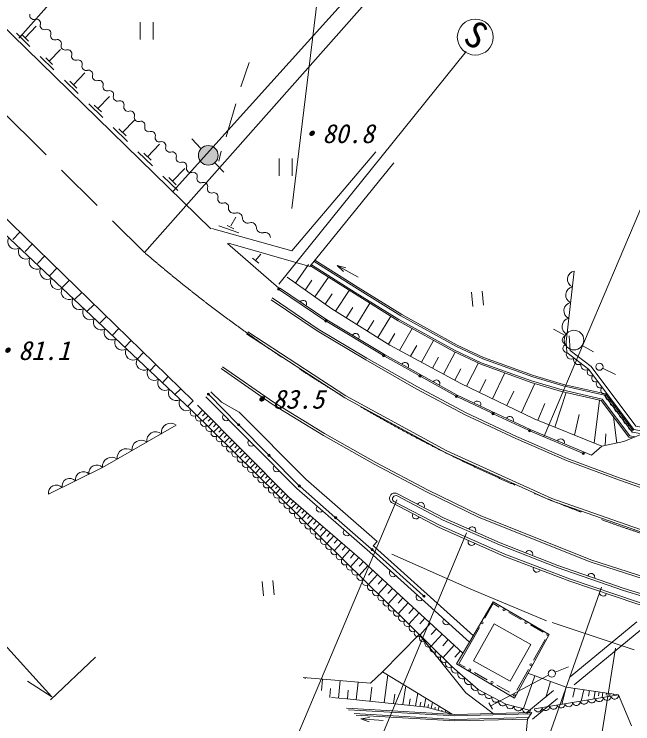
# Model space of a CAD drawing. Units: millimetres, scale not verified. Extents: x 40000 to 680000, y 20000 to 380000.
# Drawn here: x 306872 to 349848, y 266496 to 315830 of the extents above; entities that cross this region are included whole.
import ezdxf
from ezdxf.enums import TextEntityAlignment as Align

# ---------------------------------------------------------------- set-up
doc = ezdxf.new("R2010")
doc.units = ezdxf.units.MM
doc.header["$LTSCALE"] = 1000
doc.linetypes.add('CHAIN', pattern=[18.5, 12, -1.5, 3.5, -1.5])
doc.linetypes.add('DASHED', pattern=[7.5, 6, -1.5])
for name, color, linetype, lineweight in [('M-BGD', 7, 'Continuous', 13), ('M-BGD-EXST', 7, 'Continuous', 13), ('M-BMK', 2, 'CHAIN', 13), ('M-STR-HTXT', 7, 'Continuous', 13), ('M-STR-STRC', 7, 'Continuous', 13)]:
    doc.layers.add(name, color=color, linetype=linetype, lineweight=lineweight)
doc.styles.add('ＭＳ ゴシック', font='')
doc.styles.get('ＭＳ ゴシック').set_extended_font_data('MS Gothic')

msp = doc.modelspace()

# ---------------------------------------------------------------- hatches: boundary and pattern name
at = {"layer": 'M-BGD-EXST'}
msp.add_hatch(color=256, dxfattribs=at).paths.add_polyline_path([(319882, 306509, -1), (320829, 305525, -1)])

# ---------------------------------------------------------------- linework, layer by layer
at = {"layer": 'M-BGD'}
for p, q in [((320536, 300907), (289895, 330797)), ((307630, 314190), (308407, 314987)), ((307961, 313593), (307024, 314507)), ((307366, 314339), (307197, 314170)), ((307864, 313962), (307395, 314419)), ((309299, 312566), (310088, 313375)), ((309636, 311959), (308684, 312887)), ((309537, 312334), (309061, 312798)), ((323199, 312477), (322606, 310783)), ((310984, 310927), (311785, 311749)), ((311325, 310311), (310359, 311254)), ((311225, 310691), (310742, 311163)), ((296941, 310718), (319299, 288957)), ((296070, 310118), (319137, 288345)), ((312683, 309274), (313496, 310108)), ((313030, 308648), (312049, 309605)), ((312928, 309035), (312437, 309513)), ((322268, 309598), (321590, 307312)), ((314397, 307606), (315223, 308453)), ((314749, 306971), (313753, 307943)), ((314646, 307363), (314148, 307849)), ((316126, 305924), (316964, 306783)), ((316484, 305279), (315472, 306265)), ((316379, 305677), (315873, 306171)), ((321252, 306296), (321082, 305619)), ((333249, 305492), (327413, 298277)), ((317870, 304227), (318721, 305099)), ((318233, 303572), (317207, 304573)), ((318127, 303977), (317614, 304477)), ((321918, 301117), (322280, 301712)), ((321098, 301108), (322486, 300634)), ((321658, 301133), (322123, 300911)), ((307260, 300674), (306772, 300173)), ((308120, 299837), (307632, 299336)), ((325246, 296777), (321694, 299889)), ((321751, 299908), (327413, 298277)), ((308980, 299000), (308491, 298499)), ((323637, 298697), (323995, 299139)), ((323857, 298518), (323416, 298877)), ((309840, 298163), (309351, 297662)), ((326411, 297133), (327312, 298416)), ((330776, 297543), (329310, 298360)), ((329310, 298360), (329761, 297937)), ((329310, 298360), (329907, 298199)), ((327764, 296170), (328700, 297542)), ((345774, 297975), (345210, 293048)), ((310700, 297326), (310211, 296825)), ((327087, 296652), (327560, 297334)), ((328580, 294585), (325303, 296796)), ((328464, 294542), (325307, 296673)), ((329192, 295178), (330150, 296629)), ((311559, 296489), (311071, 295988)), ((328473, 295666), (328958, 296388)), ((312419, 295652), (311929, 295149)), ((330666, 294261), (331590, 295730)), ((329929, 294719), (330399, 295449)), ((313279, 294816), (312802, 294325)), ((331402, 293802), (331856, 294542)), ((332139, 293344), (333030, 294833)), ((332473, 292132), (328590, 294462)), ((314139, 293979), (313675, 293501)), ((332881, 292882), (333322, 293637)), ((333647, 292460), (334514, 293978)), ((314999, 293142), (314547, 292678)), ((335172, 291634), (336008, 293154)), ((334409, 292047), (334834, 292804)), ((315859, 292305), (315420, 291854)), ((336693, 290810), (337501, 292339)), ((335001, 290710), (332603, 292056)), ((335933, 291222), (336343, 291983)), ((338297, 289960), (339117, 291580)), ((316719, 291468), (316293, 291030)), ((337491, 290377), (337908, 291183)), ((317579, 290631), (317166, 290206)), ((337529, 289291), (335132, 290637)), ((340095, 289097), (340961, 290894)), ((339196, 289529), (339638, 290423)), ((342107, 288131), (343031, 290162)), ((318439, 289794), (318039, 289382)), ((341101, 288614), (341574, 289624)), ((320418, 289357), (322418, 287338)), ((321275, 288847), (320543, 289586)), ((340067, 288093), (337663, 289222)), ((344429, 287120), (345220, 289537)), ((349868, 286872), (347948, 289426)), ((319299, 288957), (318911, 288559)), ((321275, 288847), (322512, 288166)), ((343256, 287598), (343748, 288766)), ((347161, 286006), (347537, 289007)), ((349584, 286417), (347658, 288980)), ((319168, 288317), (337273, 270476)), ((319962, 288299), (319576, 287915)), ((320153, 288105), (319960, 287913)), ((320345, 287912), (319964, 287532)), ((320534, 287721), (320344, 287530)), ((342607, 286900), (340203, 288029)), ((347692, 285789), (342989, 287707)), ((345795, 286563), (346118, 288002)), ((348731, 286014), (348517, 287837)), ((320724, 287530), (320349, 287153)), ((320911, 287341), (320723, 287152)), ((321098, 287152), (320728, 286779)), ((322523, 287231), (324523, 285212)), ((321282, 286966), (321098, 286779)), ((321467, 286779), (321103, 286410)), ((346348, 285320), (342744, 286839)), ((347931, 285841), (347964, 286659)), ((321650, 286595), (321468, 286410)), ((321833, 286410), (321473, 286045)), ((322013, 286228), (321834, 286045)), ((349828, 286370), (349584, 286417)), ((322193, 286046), (321839, 285684)), ((322372, 285866), (322195, 285685)), ((322550, 285686), (322201, 285328)), ((347692, 285789), (346968, 285167)), ((322726, 285509), (322552, 285329)), ((322902, 285331), (322558, 284976)), ((323078, 285153), (322906, 284976)), ((323254, 284976), (322915, 284624)), ((323430, 284798), (323261, 284622)), ((324628, 285106), (326628, 283087)), ((323606, 284621), (323272, 284273)), ((323782, 284443), (323615, 284269)), ((323958, 284265), (323628, 283921)), ((324134, 284088), (323969, 283916)), ((324310, 283910), (323985, 283570)), ((324486, 283733), (324324, 283562)), ((324662, 283555), (324342, 283218)), ((324838, 283377), (324678, 283209)), ((325014, 283200), (324699, 282867)), ((325190, 283022), (325032, 282855)), ((325365, 282845), (325055, 282515)), ((326737, 282984), (329154, 280870)), ((325541, 282667), (325387, 282502)), ((325717, 282490), (325412, 282164)), ((325893, 282312), (325741, 282149)), ((326078, 282144), (325769, 281812)), ((326267, 281980), (326113, 281814)), ((326457, 281817), (326125, 281461)), ((326646, 281654), (326480, 281475)), ((326835, 281490), (326482, 281109)), ((327032, 281321), (326855, 281130)), ((327228, 281151), (326853, 280744)), ((327647, 280789), (327248, 280355)), ((327438, 280970), (327250, 280766)), ((329267, 280772), (331683, 278658)), ((328094, 280403), (327669, 279940)), ((327870, 280596), (327671, 280379)), ((328570, 279992), (328118, 279497)), ((328332, 280198), (328120, 279966)), ((328823, 279773), (328598, 279525)), ((329077, 279554), (328597, 279025)), ((329347, 279321), (329107, 279056)), ((329617, 279087), (329107, 278522)), ((329906, 278839), (329651, 278556)), ((332080, 279174), (331817, 278873)), ((330194, 278590), (329651, 277986)), ((330501, 278325), (330230, 278022)), ((331795, 278558), (335289, 275415)), ((330808, 278059), (330232, 277414)), ((331132, 277774), (330844, 277451)), ((331450, 277481), (330848, 276807)), ((331783, 277175), (331482, 276838)), ((332115, 276869), (331492, 276173)), ((332459, 276552), (332147, 276205)), ((332803, 276236), (332157, 275517)), ((333158, 275909), (332835, 275550)), ((333514, 275581), (332845, 274839)), ((333882, 275243), (333547, 274872)), ((334249, 274905), (333556, 274139)), ((338513, 272177), (340148, 274971)), ((339560, 273840), (340137, 274854)), ((340573, 274606), (340137, 274854)), ((334629, 274555), (334282, 274172)), ((335009, 274205), (334291, 273414)), ((335402, 273843), (335043, 273448)), ((342098, 273740), (341225, 274236)), ((335795, 273482), (335051, 272665)), ((343623, 272874), (342750, 273370)), ((336202, 273108), (335829, 272700)), ((338612, 272174), (339189, 273188)), ((335013, 272703), (332465, 270117)), ((338239, 268641), (335013, 272703)), ((336608, 272734), (335837, 271891)), ((337028, 272347), (336643, 271926)), ((342959, 270923), (343766, 272362)), ((337449, 271960), (336650, 271090)), ((338513, 272177), (337592, 270661)), ((337758, 270674), (338612, 272174)), ((337883, 271560), (337483, 271126)), ((337758, 270674), (338200, 270424)), ((332465, 270117), (337295, 267164)), ((332565, 267967), (332832, 269893)), ((338853, 270055), (339738, 269555)), ((341785, 268829), (342592, 270269)), ((327080, 269624), (327087, 269703)), ((328230, 268806), (328302, 269600)), ((329405, 268283), (329519, 269496)), ((330631, 268166), (330761, 269391)), ((343034, 269839), (342255, 267549)), ((344126, 269446), (343797, 268333)), ((328804, 268398), (328855, 268942)), ((331598, 268067), (331716, 269032)), ((333872, 267832), (334081, 269129)), ((340391, 269186), (341275, 268686)), ((345219, 269053), (344915, 267851)), ((345831, 268959), (345689, 268356)), ((328798, 268335), (328804, 268398)), ((330019, 268230), (330077, 268842)), ((333218, 267900), (333316, 268549)), ((334759, 267741), (334915, 268619)), ((338239, 268641), (340156, 267218)), ((343010, 267536), (348857, 268505)), ((346443, 268867), (346271, 268076)), ((346844, 268807), (346762, 268411)), ((347244, 268747), (347141, 268220)), ((347509, 268707), (347460, 268444)), ((347774, 268667), (347711, 268315)), ((348022, 268630), (347995, 268481)), ((348269, 268593), (348237, 268402)), ((348516, 268556), (348508, 268507)), ((349761, 266350), (348857, 268505)), ((334315, 267787), (334390, 268226)), ((335062, 267710), (335116, 268009)), ((335364, 267678), (335476, 268276)), ((335850, 267569), (335938, 267994)), ((335610, 267636), (335651, 267849)), ((336091, 267501), (336122, 267641)), ((336332, 267434), (336396, 267713)), ((336573, 267366), (336589, 267436)), ((336813, 267299), (336849, 267437)), ((330944, 266832), (331553, 266940)), ((342536, 266825), (342825, 267282)), ((332498, 266725), (330944, 266832)), ((330944, 266832), (331532, 266641)), ((342363, 265169), (342536, 266825))]:
    msp.add_line(p, q, dxfattribs=at)
at = {"layer": 'M-BGD', "linetype": 'DASHED'}
for p, q in [((361697, 283127), (342490, 267285)), ((361971, 282575), (342871, 266822)), ((338590, 275864), (331817, 278873)), ((343858, 273663), (338590, 275864)), ((349932, 271642), (343858, 273663)), ((331635, 269317), (332465, 270117)), ((331635, 269317), (326952, 269714))]:
    msp.add_line(p, q, dxfattribs=at)
at = {"layer": 'M-BGD'}
for points in [[(320592, 300926), (326163, 299373), (332007, 306259)], [(350502, 286648), (349811, 286781), (347890, 289337), (345006, 289996), (342909, 290615), (339441, 291870), (337595, 292736), (333740, 294861), (330716, 296746), (327706, 298640)], [(347948, 289426), (345031, 290093), (342940, 290710), (339479, 291962), (337641, 292826), (333791, 294948), (330769, 296831), (327769, 298718)], [(347658, 288980), (344905, 289609), (342784, 290235), (339287, 291500), (337414, 292380), (333538, 294516), (330503, 296407), (327453, 298327)], [(349996, 286440), (349641, 286508), (347716, 289069), (344930, 289705), (342815, 290330), (339325, 291592), (337459, 292469), (333589, 294603), (330557, 296492), (327516, 298405)], [(342989, 287707), (337896, 290153), (332973, 292825), (328932, 295339), (325841, 297539)], [(346968, 285167), (342716, 286959), (337641, 289343), (332588, 292180), (328580, 294585)], [(345210, 293048), (345256, 292316), (346778, 291150), (349925, 286963), (350838, 286787)], [(346957, 291328), (345499, 292445), (345433, 293473)], [(351100, 286992), (350067, 287190), (346957, 291328)], [(320187, 289234), (326509, 282851), (331574, 278421), (338513, 272177)], [(319610, 288654), (325951, 282253), (331031, 277867), (338047, 271409)], [(347692, 285789), (349220, 286119), (350905, 286815), (353174, 288875), (354479, 286987), (352931, 285536), (351611, 284455), (351320, 283642)], [(332080, 279174), (327126, 283508), (322512, 288166)], [(318126, 287251), (313007, 284308), (309263, 282450)], [(369976, 271066), (366411, 271571), (362188, 272303), (358012, 273244), (353294, 274512), (349206, 275758), (344597, 277357), (340576, 278946), (336683, 280664), (333476, 282336)], [(370060, 271206), (366434, 271719), (362217, 272450), (358048, 273389), (353335, 274656), (349252, 275901), (344650, 277497), (340634, 279084), (336748, 280800), (333496, 282495)], [(333169, 281825), (336401, 280143), (340896, 278146), (345467, 276412), (350119, 274837), (354849, 273453), (360198, 272094), (365020, 271143), (369953, 270500)], [(333238, 281958), (336467, 280278), (340953, 278284), (345518, 276553), (350164, 274980), (354889, 273598), (360231, 272240), (365044, 271291), (369913, 270656)], [(338771, 272618), (331906, 278795), (331817, 278873)], [(340148, 274971), (344029, 272699), (341623, 268280), (337592, 270661)], [(337273, 270476), (339115, 268887), (341037, 267866), (342748, 267421)], [(342564, 270008), (345226, 269050), (348857, 268505)], [(328905, 268326), (329985, 268233), (335513, 267663), (337295, 267164)], [(329947, 267585), (337482, 267153), (342825, 267282)], [(330100, 267476), (337480, 267053), (342761, 267181)], [(330483, 267204), (337476, 266803), (342600, 266927)], [(330637, 267095), (337475, 266703), (342536, 266825)]]:
    msp.add_lwpolyline(points, dxfattribs=at)
msp.add_lwpolyline([(341320, 269457), (342759, 272011), (340222, 273440), (338783, 270885)], close=True, dxfattribs=at)
for centre, radius in [((325244, 296715), 75), ((325244, 296715), 60), ((325244, 296715), 50), ((328526, 294500), 75), ((328526, 294500), 60), ((328526, 294500), 50), ((332537, 292093), 75), ((332537, 292093), 60), ((332537, 292093), 50), ((335066, 290674), 75), ((335066, 290674), 60), ((335066, 290674), 50), ((320365, 289410), 75), ((320365, 289410), 60), ((320365, 289410), 50), ((337595, 289254), 75), ((337595, 289254), 60), ((337595, 289254), 50), ((340135, 288061), 75), ((340135, 288061), 60), ((340135, 288061), 50), ((322470, 287285), 75), ((322470, 287285), 60), ((322470, 287285), 50), ((342675, 286868), 75), ((342675, 286868), 60), ((342675, 286868), 50), ((324576, 285159), 75), ((324576, 285159), 60), ((324576, 285159), 50), ((346417, 285291), 75), ((346417, 285291), 60), ((346417, 285291), 50), ((326681, 283034), 75), ((326681, 283034), 60), ((326681, 283034), 50), ((329210, 280821), 75), ((329210, 280821), 60), ((329210, 280821), 50), ((331740, 278608), 75), ((331740, 278608), 60), ((331740, 278608), 50), ((335344, 275365), 75), ((335344, 275365), 60), ((335344, 275365), 50), ((340899, 274421), 75), ((339374, 273514), 75), ((342424, 273555), 75), ((343949, 272689), 75), ((342776, 270596), 75), ((338526, 270239), 75), ((340064, 269371), 75), ((341602, 268502), 75)]:
    msp.add_circle(centre, radius, dxfattribs=at)
for centre, radius, start, end in [((308240, 315752), 290, 164.4863, 286.8137), ((308408, 315197), 290, 344.4862, 106.8137), ((308966, 315042), 290, 164.4863, 286.8137), ((309134, 314488), 290, 344.4862, 106.8137), ((309692, 314333), 290, 164.4863, 286.8137), ((309860, 313778), 290, 344.4862, 106.8137), ((310418, 313623), 290, 164.4863, 286.8137), ((310586, 313068), 290, 344.4862, 106.8137), ((311144, 312913), 290, 164.4863, 286.8137), ((311312, 312359), 290, 344.4862, 106.8137), ((311870, 312204), 290, 164.4863, 286.8137), ((312038, 311649), 290, 344.4862, 106.8137), ((312596, 311494), 290, 164.4863, 286.8137), ((312764, 310939), 290, 344.4862, 106.8137), ((313322, 310784), 290, 164.4863, 286.8137), ((313490, 310229), 290, 344.4862, 106.8137), ((314048, 310074), 290, 164.4863, 286.8137), ((314216, 309520), 290, 344.4862, 106.8137), ((314774, 309365), 290, 164.4863, 286.8137), ((314942, 308810), 290, 344.4862, 106.8137), ((315500, 308655), 290, 164.4863, 286.8137), ((315668, 308100), 290, 344.4862, 106.8137), ((316226, 307945), 290, 164.4863, 286.8137), ((316394, 307391), 290, 344.4862, 106.8137), ((316952, 307236), 290, 164.4863, 286.8137), ((317120, 306681), 290, 344.4862, 106.8137), ((317678, 306526), 290, 164.4863, 286.8137), ((317846, 305971), 290, 344.4862, 106.8137), ((318404, 305816), 290, 164.4863, 286.8137), ((318572, 305261), 290, 344.4862, 106.8137), ((319130, 305106), 290, 164.4863, 286.8137), ((319298, 304552), 290, 344.4862, 106.8137), ((319856, 304397), 290, 164.4863, 286.8137), ((320024, 303842), 290, 344.4862, 106.8137), ((320582, 303687), 290, 164.4863, 286.8137), ((320750, 303132), 290, 344.4862, 106.8137), ((321308, 302977), 290, 164.4863, 286.8137), ((321476, 302422), 290, 344.4862, 106.8137), ((322124, 302354), 370, 181.4554, 288.5606), ((322360, 301654), 370, 1.4553, 108.5606), ((323098, 301673), 370, 181.4554, 288.5606), ((323334, 300972), 370, 1.4553, 108.5606), ((324072, 300991), 370, 181.4554, 288.5606), ((324308, 300290), 370, 1.4553, 108.5606), ((306947, 300027), 527, 150.6144, 302.6933), ((307691, 299324), 527, 150.6144, 302.6933), ((308435, 298622), 527, 150.6144, 302.6933), ((309179, 297920), 527, 150.6144, 302.6933), ((345892, 297405), 582, 101.6574, 245.2671), ((309923, 297217), 527, 150.6144, 302.6933), ((310667, 296515), 527, 150.6144, 302.6933), ((345766, 296307), 582, 101.6574, 245.2671), ((311411, 295813), 527, 150.6144, 302.6933), ((326941, 295690), 250, 325.99, 145.99), ((345640, 295209), 582, 101.6574, 245.2671), ((312155, 295110), 527, 150.6144, 302.6933), ((312900, 294408), 527, 150.6144, 302.6933), ((345514, 294111), 582, 101.6574, 245.2671), ((313644, 293706), 527, 150.6144, 302.6933), ((330584, 293382), 250, 329.0332, 149.0332), ((314388, 293003), 527, 150.6144, 302.6933), ((345240, 293174), 289, 101.3462, 265.9713), ((315132, 292301), 527, 150.6144, 302.6933), ((345277, 292604), 289, 101.3462, 265.9713), ((345558, 292184), 329, 156.4358, 308.6389), ((315876, 291598), 527, 150.6144, 302.6933), ((334024, 291373), 250, 330.694, 150.694), ((346065, 291796), 329, 156.4358, 308.6389), ((316620, 290896), 527, 150.6144, 302.6933), ((346572, 291407), 329, 156.4358, 308.6389), ((346945, 290948), 262, 129.5969, 304.2636), ((347259, 290529), 262, 129.5969, 304.2636), ((317364, 290194), 527, 150.6144, 302.6933), ((336204, 290150), 250, 330.694, 150.694), ((347574, 290110), 262, 129.5969, 304.2636), ((318108, 289491), 527, 150.6144, 302.6933), ((347889, 289692), 262, 129.5969, 304.2636), ((348204, 289273), 262, 129.5969, 304.2636), ((318852, 288789), 527, 150.6144, 302.6933), ((339047, 288683), 250, 334.8389, 154.8389), ((348518, 288854), 262, 129.5969, 304.2636), ((348833, 288436), 262, 129.5969, 304.2636), ((319352, 288141), 254, 136.3725, 314.4713), ((349148, 288017), 262, 129.5969, 304.2636), ((319714, 287785), 254, 136.3725, 314.4713), ((321589, 287819), 250, 134.7251, 314.7251), ((341310, 287620), 250, 334.8389, 154.8389), ((349463, 287598), 262, 129.5969, 304.2636), ((317732, 286752), 636, 51.6653, 188.1231), ((320076, 287428), 254, 136.3725, 314.4713), ((320438, 287071), 254, 136.3725, 314.4713), ((349777, 287179), 262, 129.5969, 304.2636), ((316708, 286163), 636, 51.6653, 188.1231), ((320800, 286714), 254, 136.3725, 314.4713), ((315684, 285575), 636, 51.6653, 188.1231), ((321162, 286357), 254, 136.3725, 314.4713), ((321524, 286000), 254, 136.3725, 314.4713), ((323348, 286043), 250, 134.7251, 314.7251), ((344842, 286063), 250, 337.1477, 157.1477), ((321886, 285644), 254, 136.3725, 314.4713), ((314660, 284986), 636, 51.6653, 188.1231), ((322248, 285287), 254, 136.3725, 314.4713), ((313636, 284398), 636, 51.6653, 188.1231), ((322611, 284930), 254, 136.3725, 314.4713), ((322973, 284573), 254, 136.3725, 314.4713), ((312602, 283949), 541, 41.5048, 191.2748), ((323335, 284216), 254, 136.3725, 314.4713), ((325108, 284267), 250, 134.7251, 314.7251), ((311666, 283485), 541, 41.5048, 191.2748), ((323697, 283860), 254, 136.3725, 314.4713), ((324059, 283503), 254, 136.3725, 314.4713), ((310730, 283021), 541, 41.5048, 191.2748), ((324421, 283146), 254, 136.3725, 314.4713), ((309794, 282556), 541, 41.5048, 191.2748), ((324783, 282789), 254, 136.3725, 314.4713), ((325145, 282432), 254, 136.3725, 314.4713), ((325507, 282076), 254, 136.3725, 314.4713), ((333321, 282166), 373, 62.072, 245.8761), ((333381, 282133), 225, 64.7827, 230.7734), ((325869, 281719), 254, 136.3725, 314.4713), ((335122, 281647), 250, 332.4637, 152.4637), ((326232, 281362), 254, 136.3725, 314.4713), ((328101, 281459), 250, 138.8227, 318.8227), ((326594, 281005), 254, 136.3725, 314.4713), ((326956, 280648), 254, 136.3725, 314.4713), ((334785, 280984), 250, 152.5057, 332.5057), ((327318, 280291), 254, 136.3725, 314.4713), ((327680, 279935), 254, 136.3725, 314.4713), ((328042, 279578), 254, 136.3725, 314.4713), ((329982, 279813), 250, 138.8227, 318.8227), ((338691, 279942), 250, 336.1785, 156.1785), ((328404, 279221), 254, 136.3725, 314.4713), ((338649, 279144), 250, 156.0376, 336.0376), ((328766, 278864), 254, 136.3725, 314.4713), ((329128, 278507), 254, 136.3725, 314.4713), ((329491, 278151), 254, 136.3725, 314.4713), ((342642, 278291), 250, 338.4417, 158.4417), ((329853, 277794), 254, 136.3725, 314.4713), ((330215, 277437), 254, 136.3725, 314.4713), ((343182, 277279), 250, 159.2346, 339.2346), ((330577, 277080), 254, 136.3725, 314.4713), ((330939, 276723), 254, 136.3725, 314.4713), ((333185, 276971), 250, 138.0201, 318.0201), ((346951, 276699), 250, 340.8665, 160.8665), ((331301, 276367), 254, 136.3725, 314.4713), ((331663, 276010), 254, 136.3725, 314.4713), ((332025, 275653), 254, 136.3725, 314.4713), ((332387, 275296), 254, 136.3725, 314.4713), ((335044, 275299), 250, 138.0201, 318.0201), ((347793, 275625), 250, 161.2917, 341.2917), ((332749, 274939), 254, 136.3725, 314.4713), ((333112, 274583), 254, 136.3725, 314.4713), ((333474, 274226), 254, 136.3725, 314.4713), ((333836, 273869), 254, 136.3725, 314.4713), ((334198, 273512), 254, 136.3725, 314.4713), ((334560, 273155), 254, 136.3725, 314.4713), ((336902, 273627), 250, 138.0201, 318.0201), ((334922, 272798), 254, 136.3725, 314.4713), ((335284, 272442), 254, 136.3725, 314.4713), ((335646, 272085), 254, 136.3725, 314.4713), ((336008, 271728), 254, 136.3725, 314.4713), ((336371, 271371), 254, 136.3725, 314.4713), ((336733, 271014), 254, 136.3725, 314.4713), ((337095, 270658), 254, 136.3725, 314.4713), ((337542, 270323), 310, 150.3645, 308.0592), ((338003, 269926), 310, 150.3645, 308.0592), ((338463, 269528), 310, 150.3645, 308.0592), ((338924, 269131), 310, 150.3645, 308.0592), ((339366, 268780), 273, 156.8733, 327.1691), ((339847, 268524), 273, 156.8733, 327.1691), ((348056, 268393), 270, 193.6881, 5.1343), ((348588, 268481), 270, 193.6881, 5.1343), ((340327, 268269), 273, 156.8733, 327.1691), ((340808, 268014), 273, 156.8733, 327.1691), ((344867, 267864), 270, 193.6881, 5.1343), ((345398, 267952), 270, 193.6881, 5.1343), ((345930, 268040), 270, 193.6881, 5.1343), ((346461, 268128), 270, 193.6881, 5.1343), ((346993, 268216), 270, 193.6881, 5.1343), ((347524, 268304), 270, 193.6881, 5.1343), ((341335, 267838), 298, 174.7812, 336.0886), ((341905, 267690), 298, 174.7812, 336.0886), ((342475, 267542), 298, 174.7812, 336.0886), ((343272, 267600), 270, 193.6881, 5.1343), ((343804, 267688), 270, 193.6881, 5.1343), ((344335, 267776), 270, 193.6881, 5.1343)]:
    msp.add_arc(centre, radius, start, end, dxfattribs=at)
at = {"layer": 'M-BGD-EXST'}
for p, q in [((307282, 314255), (318881, 327378)), ((331223, 318314), (317919, 303534)), ((315628, 315275), (315628, 314075)), ((316528, 314075), (316528, 315275)), ((338270, 313239), (325267, 297050)), ((319846, 306495), (319212, 307153)), ((321436, 304842), (320802, 305500)), ((325278, 305797), (325278, 304597)), ((326178, 304597), (326178, 305797)), ((351393, 304687), (343688, 286484)), ((338642, 296514), (338737, 295518)), ((339389, 296584), (339483, 295589)), ((345139, 293485), (344345, 293937)), ((347129, 292346), (346336, 292799)), ((347754, 291211), (348654, 290774)), ((333445, 282059), (326078, 264555)), ((338291, 279772), (330904, 262015)), ((324090, 276395), (324184, 275399)), ((324836, 276466), (324930, 275470)), ((347668, 275985), (340894, 256766)), ((344453, 270083), (345379, 270461)), ((344001, 269872), (339974, 267741)), ((340091, 267520), (339857, 267962))]:
    msp.add_line(p, q, dxfattribs=at)
for centre, radius in [((338906, 314237), 1250), ((320355, 306017), 683), ((345762, 293169), 683), ((347529, 291320), 250), ((344222, 269989), 250)]:
    msp.add_circle(centre, radius, dxfattribs=at)
at = {"layer": 'M-BMK'}
msp.add_line((287432, 327530), (315918, 299269), dxfattribs=at)
msp.add_arc((382345, 376390), 101786, 229.26042, 262.24137, dxfattribs=at)
at = {"layer": 'M-STR-HTXT'}
for p, q in [((330160, 334989), (326162, 302317)), ((338270, 324499), (315918, 299269)), ((282728, 297914), (309483, 268365)), ((344556, 245898), (348637, 271755)), ((312518, 271117), (309383, 268163)), ((309483, 268365), (307803, 269450))]:
    msp.add_line(p, q, dxfattribs=at)
at = {"layer": 'M-STR-STRC'}
for points in [[(375494, 277943), (371558, 278226), (367722, 278699), (363888, 279359), (360122, 280139), (356378, 281181), (352628, 282311), (348978, 283575), (345295, 284937), (341775, 286472), (338275, 288119), (334882, 289919), (331367, 291922), (327999, 293936), (324800, 296101)], [(375487, 277793), (371544, 278077), (367700, 278550), (363860, 279211), (360087, 279994), (356336, 281037), (352581, 282168), (348928, 283434), (345239, 284797), (341713, 286336), (338208, 287984), (334809, 289788), (331292, 291793), (327919, 293809), (324713, 295980)], [(323004, 293618), (329843, 289164), (336859, 285333), (344165, 282012), (351721, 279371), (359413, 277137), (367290, 275608), (368600, 275478)], [(323092, 293740), (329920, 289293), (336926, 285467), (344221, 282152), (351767, 279514), (359448, 277283), (367312, 275756), (368625, 275626)], [(375181, 271803), (371037, 272116), (366924, 272634), (362821, 273307), (358733, 274211), (354749, 275234), (346876, 277761), (339185, 280850), (335525, 282618), (331923, 284528), (328356, 286544), (324802, 288721), (321246, 291187)], [(375189, 271952), (371052, 272265), (366946, 272783), (362850, 273455), (358768, 274357), (354790, 275378), (346927, 277902), (339246, 280987), (335592, 282752), (331995, 284660), (328432, 286673), (324884, 288847), (321332, 291310)]]:
    msp.add_lwpolyline(points, dxfattribs=at)

# ---------------------------------------------------------------- texts
at = {"layer": 'M-BGD-EXST', "style": 'ＭＳ ゴシック'}
msp.add_text('S', height=1833, rotation=328.994, dxfattribs=at).set_placement((337678, 313461), align=Align.BOTTOM_LEFT)
at = {"layer": 'M-BGD-EXST', "style": 'ＭＳ ゴシック', "oblique": 15}
for s, p in [('・80.8', (326485, 306472)), ('・81.1', (305359, 291392)), ('・83.5', (323018, 288007))]:
    msp.add_text(s, height=1320, dxfattribs=at).set_placement(p, align=Align.BOTTOM_LEFT)

doc.saveas('drawing.dxf')
